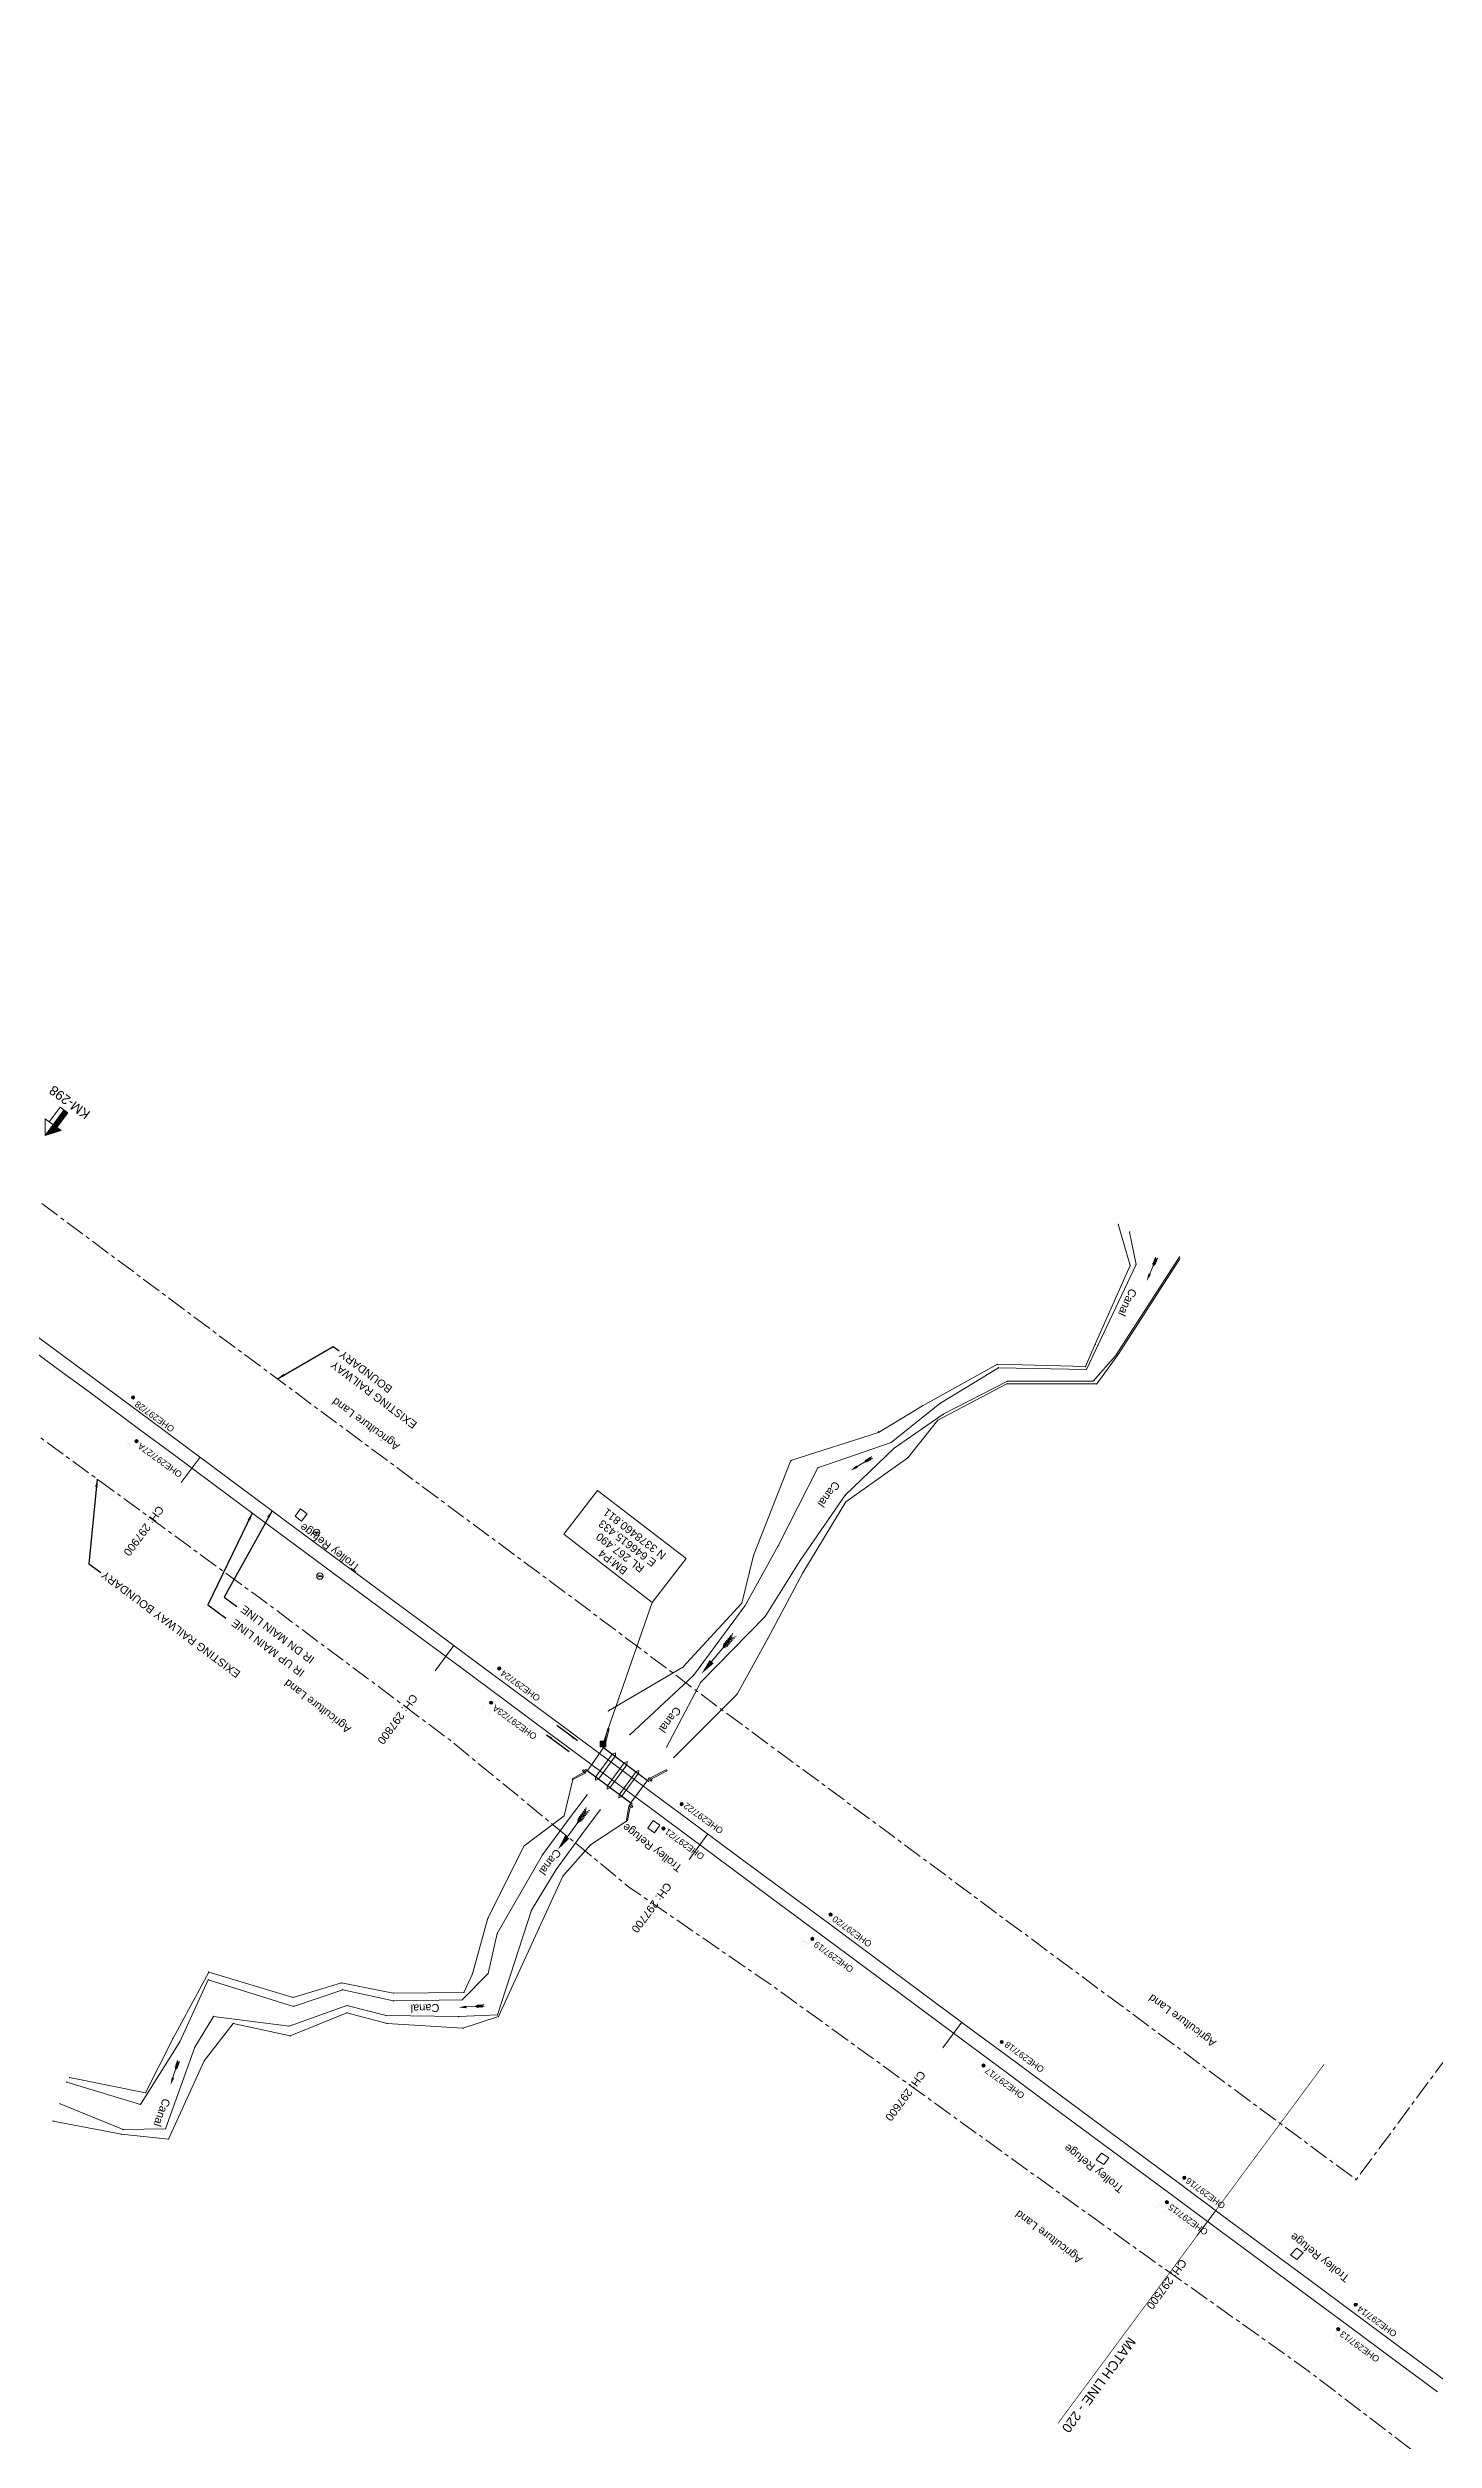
# Model space of a CAD drawing. Header units: metres. Extents: x 628572 to 650094, y 3375792 to 3391117.
# Drawn here: x 646440 to 646878, y 3378241 to 3378997 of the extents above; entities that cross this region are included whole.
import ezdxf
from ezdxf.enums import TextEntityAlignment as Align

# ---------------------------------------------------------------- set-up
doc = ezdxf.new("R2010")
doc.units = ezdxf.units.M
doc.header["$MEASUREMENT"] = 0
doc.linetypes.add('CENTER', pattern=[2, 1.25, -0.25, 0.25, -0.25])
doc.linetypes.add('PHANTOM2', pattern=[1.25, 0.625, -0.125, 0.125, -0.125, 0.125, -0.125])
for name, color, linetype, lineweight in [('Bench_Mark', 7, 'Continuous', 0), ('Bridge Parapet', 7, 'Continuous', 0), ('CANAL_BOTTOM', 5, 'Continuous', 0), ('CANAL_TOP', 5, 'Continuous', 0), ('Electric Pole', 251, 'Continuous', 0), ('Existing Chainage', 7, 'Continuous', 0), ('Existing IR Track', 143, 'Continuous', 0), ('Existing Railway Boundary', 7, 'CENTER', 0), ('flow direction', 7, 'Continuous', 0), ('KM STONE', 7, 'Continuous', 0), ('MATCH LINE', 7, 'Continuous', 0), ('OHE MAST', 8, 'Continuous', 0), ('Piers_Abutment', 7, 'Continuous', 0), ('Retaining Wall', 251, 'Continuous', 0), ('River Text', 5, 'Continuous', 0), ('Side Details', 251, 'Continuous', 0), ('Text', 251, 'Continuous', 0), ('TOPOSTYLEREMARK', 251, 'Continuous', 0), ('Trolley Stand', 251, 'Continuous', 0), ('Wing Wall', 7, 'Continuous', 0)]:
    doc.layers.add(name, color=color, linetype=linetype, lineweight=lineweight)
doc.styles.get("Standard").update_dxf_attribs({"font": 'arial.ttf'})
doc.styles.add('Style-Arial', font='arial.ttf')
doc.styles.add('Text', font='arial.ttf', dxfattribs={"height": 2})
doc.dimstyles.new('ISO-25', dxfattribs={"dimtxt": 2.5, "dimasz": 2.5, "dimexe": 1.25, "dimexo": 0.625, "dimtad": 1, "dimtxsty": 'Standard', "dimcen": 2.5, "dimadec": 0, "dimazin": 0, "dimtfac": 1, "dimtmove": 0, "dimatfit": 3, "dimfxl": 1, "dimarcsym": 0})

# ---------------------------------------------------------------- blocks, each defined once
blk = doc.blocks.new('River A')
at = {"layer": 'River Text'}
for p, q in [((0, 0), (-3.6, 7.5, -1499.5)), ((0.1, 6), (-3.5, 13.6, -1499.5)), ((0.1, 3.3), (-3.5, 10.8, -1499.5)), ((0.2, 9.9), (-3.4, 17.4, -1499.5)), ((0.3, 12.9), (-3.3, 20.5, -1499.5)), ((0.4, 16.4), (-3.2, 24, -1499.5)), ((0.5, 20.3), (-3.1, 27.8, -1499.5)), ((0.5, 22.3), (0, 0)), ((0, 0), (4, 7.4, -1499.5)), ((0.1, 6), (4.1, 13.4, -1499.5)), ((0.1, 3.3), (4.1, 10.7, -1499.5)), ((0.2, 9.9), (4.2, 17.2, -1499.5)), ((0.3, 12.9), (4.3, 20.3, -1499.5)), ((0.4, 16.4), (4.4, 23.8, -1499.5)), ((0.5, 20.3), (4.5, 27.7, -1499.5))]:
    blk.add_line(p, q, dxfattribs=at)
at = {"layer": 'River Text', "flags": 128}
blk.add_lwpolyline([(-0.7, -27.7), (0.5, 22.3)], dxfattribs=at)
at = {"layer": 'River Text', "extrusion": (0, 0, -1)}
blk.add_solid([(-3.5, -27.8), (1.3, -52.7), (4.8, -27.6)], dxfattribs=at)
blk = doc.blocks.new('EP')
blk.add_hatch(color=8).paths.add_polyline_path([(0.31, -0.24), (0.31, 0), (-0.31, -0.19), (-0.31, 0.07), (-0.93, -0.01), (-0.21, 0.16), (-0.21, -0.05), (0.43, 0.15), (0.41, -0.1), (0.94, -0.01)])
at = {"color": 8}
for p, q in [((-0.93, -0.01), (-0.21, 0.16)), ((-0.31, 0.07), (-0.93, -0.01)), ((-0.31, -0.19), (-0.31, 0.07)), ((0.31, 0), (-0.31, -0.19)), ((-0.21, 0.16), (-0.21, -0.05)), ((-0.21, -0.05), (0.43, 0.15)), ((0.31, -0.24), (0.31, 0)), ((0.43, 0.15), (0.41, -0.1)), ((0.94, -0.01), (0.31, -0.24)), ((0.41, -0.1), (0.94, -0.01))]:
    blk.add_line(p, q, dxfattribs=at)
blk.add_circle((0, 0), 1, dxfattribs=at)
blk = doc.blocks.new('BM')
blk.add_hatch(color=256).paths.add_polyline_path([(-0.88, -0.88), (-0.88, 0.88), (0.88, 0.88), (0.88, -0.88)])
for p, q in [((0.88, 0.88), (-0.88, 0.88)), ((-0.88, 0.88), (-0.88, -0.88)), ((0.88, -0.88), (0.88, 0.88)), ((-0.88, -0.88), (0.88, -0.88))]:
    blk.add_line(p, q)
blk = doc.blocks.new('OHE MAST')
h = blk.add_hatch(color=256)
edge = h.paths.add_edge_path()
edge.add_arc((0, 0), 0.514, 0, 360)
at = {"const_width": 0.01, "flags": 128}
for points in [[(1.5, 3.5), (1.5, 2), (-1.5, 2), (-1.5, 3.5)], [(0, 2), (0, 0)]]:
    blk.add_lwpolyline(points, dxfattribs=at)
blk.add_circle((0, 0), 0.514)
blk = doc.blocks.new('KM POST PLAN')
h = blk.add_hatch(color=256)
h.paths.add_polyline_path([(-6.3, -8.5), (0, 0), (0, -8.5), (-3, -8.5)], flags=16)
h.paths.add_polyline_path([(-3, -20), (-3, -8.5), (0, -8.5), (0, -20)], flags=16)
at = {"flags": 128}
for points in [[(0, 0), (-6.3, -8.5), (6.3, -8.5)], [(0, 0), (0, -20)], [(0, 0), (6.3, -8.5)], [(3, -8.5), (3, -20), (-3, -20), (-3, -8.5)]]:
    blk.add_lwpolyline(points, dxfattribs=at)

msp = doc.modelspace()

# ---------------------------------------------------------------- linework, layer by layer
at = {"layer": 'Bridge Parapet', "linetype": 'Continuous', "flags": 128}
for points in [[(646629.904, 3378448.975), (646615.249, 3378459.937), (646615.315, 3378459.979), (646629.97, 3378449.017), (646629.904, 3378448.975)], [(646624.656, 3378441.81), (646609.98, 3378452.752), (646610.034, 3378452.807), (646624.71, 3378441.865), (646624.656, 3378441.81)]]:
    msp.add_lwpolyline(points, close=True, dxfattribs=at)
at = {"layer": 'CANAL_BOTTOM', "linetype": 'Continuous', "flags": 128}
for points in [[(646623.919, 3378463.747), (646644.076, 3378482.504), (646660.4304, 3378504.6294), (646670.994, 3378523.685), (646683.4299, 3378548.2037), (646706.681, 3378556.218), (646722.069, 3378568.487), (646740.5546, 3378579.8304), (646768.3826, 3378579.2948), (646772.076, 3378587.05), (646784.131, 3378612.435), (646782.0692, 3378622.7378)], [(646635.573, 3378459.878), (646646.363, 3378480.383), (646666.803, 3378501.193), (646677.811, 3378518.84), (646692.113, 3378539.525), (646707.536, 3378554.408), (646723.098, 3378565.116), (646743.399, 3378575.535), (646770.527, 3378575.629), (646777.613, 3378583.639), (646797.855, 3378614.898)], [(646443.704, 3378347.077), (646463.615, 3378338.902), (646477.074, 3378339.189), (646486.325, 3378364.963), (646492.198, 3378374.703), (646516.13, 3378371.63), (646534.427, 3378378.133), (646546.841, 3378374.976), (646569.845, 3378374.633), (646582.077, 3378375.154), (646592.794, 3378408.264), (646600.698, 3378421.122), (646608.398, 3378431.685), (646614.5864, 3378439.9748)], [(646610.4374, 3378444.8058), (646604.249, 3378436.516), (646596.28, 3378425.841), (646582.005, 3378400.861), (646579.119, 3378388.255), (646570.867, 3378379.925), (646549.149, 3378379.614), (646533.117, 3378383.138), (646517.569, 3378377.858), (646490.583, 3378386.293), (646481.587, 3378366.658), (646469.095, 3378346.874), (646445.818, 3378353.903)]]:
    msp.add_lwpolyline(points, dxfattribs=at)
at = {"layer": 'CANAL_BOTTOM'}
for p in [(646782.0692, 3378622.738), (646797.855, 3378614.898), (646784.131, 3378612.435), (646772.076, 3378587.05), (646777.613, 3378583.639), (646740.5546, 3378579.83), (646768.3826, 3378579.295), (646770.527, 3378575.629), (646722.069, 3378568.487), (646743.399, 3378575.535), (646723.098, 3378565.116), (646706.681, 3378556.218), (646707.536, 3378554.408), (646683.4299, 3378548.204), (646692.113, 3378539.525), (646670.994, 3378523.685), (646677.811, 3378518.84), (646660.4304, 3378504.629), (646666.803, 3378501.193), (646644.076, 3378482.504), (646646.363, 3378480.383), (646623.919, 3378463.747), (646635.573, 3378459.878), (646610.4374, 3378444.806), (646614.5864, 3378439.975), (646604.249, 3378436.516), (646596.28, 3378425.841), (646608.398, 3378431.685), (646600.698, 3378421.122), (646592.794, 3378408.264), (646582.005, 3378400.861), (646579.119, 3378388.255), (646490.583, 3378386.293), (646533.117, 3378383.138), (646549.149, 3378379.614), (646570.867, 3378379.925), (646492.198, 3378374.703), (646516.13, 3378371.63), (646517.569, 3378377.858), (646534.427, 3378378.133), (646546.841, 3378374.976), (646569.845, 3378374.633), (646582.077, 3378375.154), (646481.587, 3378366.658), (646486.325, 3378364.963), (646445.818, 3378353.903), (646443.704, 3378347.077), (646469.095, 3378346.874), (646463.615, 3378338.902), (646477.074, 3378339.189)]:
    msp.add_point(p, dxfattribs=at)
at = {"layer": 'CANAL_TOP', "linetype": 'Continuous', "flags": 128}
for points in [[(646778.467, 3378625.224), (646782.2791, 3378612.1831), (646771.179, 3378587.265), (646768.116, 3378580.186), (646740.234, 3378580.942), (646716.592, 3378567.825), (646702.618, 3378559.356), (646674.908, 3378550.452), (646663.08, 3378520.494), (646659.371, 3378505.332), (646640.721, 3378485.098), (646617.202, 3378471.287)], [(646637.86, 3378456.574), (646657.857, 3378476.646), (646667.598, 3378494.157), (646678.639, 3378514.942), (646692.294, 3378537.473), (646711.868, 3378551.378), (646721.401, 3378563.28), (646743.253, 3378574.777), (646771.678, 3378574.724), (646778.428, 3378584.02), (646797.934, 3378614.229)], [(646446.721, 3378355.357), (646470.769, 3378350.548), (646479.342, 3378367.616), (646490.7396, 3378388.6844), (646517.398, 3378380.714), (646532.691, 3378385.295), (646549.112, 3378382.067), (646571.458, 3378382.27), (646574.165, 3378388.183), (646579.082, 3378405.734), (646590.507, 3378428.609), (646603.137, 3378438.09), (646605.941, 3378449.641)], [(646441.481, 3378341.602), (646463.103, 3378337.405), (646478.049, 3378335.921), (646489.318, 3378360.608), (646498.515, 3378372.464), (646516.509, 3378368.525), (646534.474, 3378375.856), (646547.158, 3378372.487), (646571.173, 3378370.95), (646582.4, 3378374.655), (646595.269, 3378402.658), (646602.773, 3378419.006), (646611.526, 3378428.932), (646623.204, 3378436.668)]]:
    msp.add_lwpolyline(points, dxfattribs=at)
at = {"layer": 'CANAL_TOP'}
for p in [(646778.467, 3378625.224), (646797.934, 3378614.229), (646782.2791, 3378612.183), (646771.179, 3378587.265), (646778.428, 3378584.02), (646740.234, 3378580.942), (646768.116, 3378580.186), (646743.253, 3378574.777), (646771.678, 3378574.724), (646716.592, 3378567.825), (646721.401, 3378563.28), (646702.618, 3378559.356), (646702.631, 3378559.593), (646674.908, 3378550.452), (646711.868, 3378551.378), (646692.294, 3378537.473), (646663.08, 3378520.494), (646678.639, 3378514.942), (646659.371, 3378505.332), (646667.598, 3378494.157), (646640.721, 3378485.098), (646617.202, 3378471.287), (646657.857, 3378476.646), (646637.86, 3378456.574), (646603.137, 3378438.09), (646590.507, 3378428.609), (646611.526, 3378428.932), (646602.773, 3378419.006), (646579.082, 3378405.734), (646595.269, 3378402.658), (646490.7396, 3378388.684), (646574.165, 3378388.183), (646517.398, 3378380.714), (646532.691, 3378385.295), (646549.112, 3378382.067), (646571.458, 3378382.27), (646498.515, 3378372.464), (646534.474, 3378375.856), (646547.158, 3378372.487), (646582.4, 3378374.655), (646479.342, 3378367.616), (646516.509, 3378368.525), (646571.173, 3378370.95), (646489.318, 3378360.608), (646446.721, 3378355.357), (646470.769, 3378350.548), (646441.481, 3378341.602), (646463.103, 3378337.405), (646478.049, 3378335.921)]:
    msp.add_point(p, dxfattribs=at)
at = {"layer": 'Existing Chainage', "color": 7, "linetype": 'Continuous', "lineweight": 13, "flags": 128}
for points in [[(646482.0233, 3378543.4916), (646487.9818, 3378551.5226)], [(646562.3478, 3378483.9375), (646568.3114, 3378491.9646)], [(646642.6736, 3378424.351), (646648.626, 3378432.3864)], [(646723.0024, 3378364.8045), (646728.9608, 3378372.8355)], [(646803.3603, 3378305.2792), (646809.3161, 3378313.3122)]]:
    msp.add_lwpolyline(points, dxfattribs=at)
at = {"layer": 'Existing IR Track', "flags": 128}
for points in [[(646882.0194, 3378259.4511), (646867.8763, 3378269.92), (646853.909, 3378280.2586), (646838.6206, 3378291.5895), (646823.498, 3378302.7975), (646810.4199, 3378312.4938), (646797.4185, 3378322.1332), (646778.8602, 3378335.8833), (646759.6803, 3378350.0938), (646746.019, 3378360.2043), (646732.6026, 3378370.1336), (646716.5685, 3378382.0297), (646701.2096, 3378393.4249), (646686.3301, 3378404.4517), (646671.2424, 3378415.633), (646658.4648, 3378425.0982), (646645.5785, 3378434.6439), (646631.3152, 3378445.2371), (646617.1735, 3378455.74), (646601.9675, 3378466.9988), (646586.6943, 3378478.3073), (646572.9315, 3378488.5322), (646559.1776, 3378498.7504), (646544.363, 3378509.726), (646530.1122, 3378520.2839), (646515.041, 3378531.456), (646500.1434, 3378542.4994), (646482.4578, 3378555.621), (646471.6564, 3378563.6349), (646455.8754, 3378575.3305), (646446.9708, 3378581.9298), (646432.4539, 3378592.7094)], [(646879.4231, 3378256.0027), (646865.3036, 3378266.4525), (646851.3024, 3378276.815), (646836.049, 3378288.1266), (646820.8725, 3378299.3811), (646807.8483, 3378309.0289), (646794.8289, 3378318.6731), (646776.2785, 3378332.4065), (646757.7162, 3378346.1488), (646743.4431, 3378356.7335), (646729.1849, 3378367.3071), (646713.9976, 3378378.5692), (646698.7971, 3378389.8411), (646683.759, 3378400.989), (646668.7348, 3378412.1267), (646655.9045, 3378421.65), (646643.1116, 3378431.1455), (646628.7526, 3378441.7858), (646614.3964, 3378452.4239), (646599.4105, 3378463.5565), (646584.3945, 3378474.7116), (646570.3733, 3378485.0878), (646556.3437, 3378495.4702), (646541.7867, 3378506.2554), (646518.5762, 3378523.4535), (646512.4617, 3378527.9818), (646497.7063, 3378538.9096), (646479.8741, 3378552.1428), (646468.8716, 3378560.3078), (646453.2892, 3378571.8464), (646444.5153, 3378578.3373), (646429.8526, 3378589.2076)]]:
    msp.add_lwpolyline(points, dxfattribs=at)
at = {"layer": 'Existing Railway Boundary', "ltscale": 5, "flags": 128}
for points in [[(647976.543, 3377412.416), (647794.937, 3377549.687), (647666.769, 3377648.092), (647606.644, 3377691.844), (647437.901, 3377816.941), (647378.814, 3377859.734), (647377.707, 3377860.589), (647327.453, 3377897.612), (647322.757, 3377901.879), (647286.816, 3377929.324), (647278.805, 3377934.138), (647203.302, 3377988.485), (647172.63, 3378010.839), (647116.071, 3378054.446), (647061.492, 3378093.308), (647042.48, 3378108.182), (647008.322, 3378137.109), (646952.965, 3378175.311), (646838.51, 3378262.658), (646783.715, 3378301.571), (646669.109, 3378384.322), (646623.834, 3378415.482), (646567.005, 3378462.112), (646508.624, 3378505.748), (646429.651, 3378563.418), (646396.278, 3378587.827), (646351.975, 3378624.279), (646250.443, 3378698.374), (646079.983, 3378824.799), (646056.47, 3378841.774), (646023.57, 3378867.213), (646021.684, 3378868.432), (645994.578, 3378887.898), (645990.594, 3378890.304), (645955.823, 3378914.816), (645918.998, 3378942.687), (645844.461, 3378997.23)], [(645947.8669, 3378995.0094), (645967.551, 3378980.05), (645999.99, 3378956.182), (646031.536, 3378932.757), (646063.98, 3378908.364), (646096.474, 3378884.694), (646128.906, 3378860.476), (646162.172, 3378835.862), (646243.623, 3378775.53), (646283.005, 3378746.473), (646323.569, 3378716.337), (646363.594, 3378686.757), (646404.404, 3378656.749), (646444.656, 3378626.744), (646484.254, 3378597.245), (646565.358, 3378537.027), (646605.623, 3378507.215), (646653.599, 3378471.236), (646685.582, 3378447.704), (646725.618, 3378418.033), (646765.866, 3378388.123), (646805.637, 3378358.663), (646853.7433, 3378323.0592), (646937.0348, 3378435.599), (647005.3603, 3378385.0359), (646922.0826, 3378272.5147), (647038.806, 3378186.127), (647118.143, 3378127.321), (647158.192, 3378097.577), (647196.684, 3378068.972), (647238.918, 3378037.642), (647279.177, 3378008.08), (647319.292, 3377978.417), (647359.503, 3377948.868), (647397.458, 3377922.826), (647407.222, 3377913.87), (647444.241, 3377886.363), (647483.788, 3377856.736), (647522.927, 3377827.935), (647564.696, 3377797.027), (647606.191, 3377766.256), (647645.483, 3377737.258), (647685.591, 3377707.61), (647724.818, 3377678.56), (647765.242, 3377648.809), (647805.32, 3377618.739), (647845.051, 3377589.185), (647884.906, 3377559.824), (647925.092, 3377530.161), (648005.743, 3377470.644), (648035.772, 3377448.385), (648076.043, 3377418.603), (648116.319, 3377388.917), (648156.249, 3377359.365), (648195.947, 3377330.167), (648277.393, 3377269.753), (648356.445, 3377210.206), (648473.986, 3377122.343), (648515.171, 3377091.572), (648556.116, 3377060.801), (648639.34, 3376998.485), (648732.726, 3376930.386), (648775.136, 3376898.56), (648820.438, 3376865.866), (648859.867, 3376835.944), (648897.871, 3376806.495), (648938.947, 3376773.89), (648981.716, 3376745.089), (649023.829, 3376714.227), (649104.802, 3376653.597), (649144.826, 3376624.189), (649185.003, 3376594.54), (649213.27, 3376573.276), (649223.961, 3376565.702), (649264.394, 3376535.687), (649303.756, 3376506.724), (649344.373, 3376476.323), (649384.234, 3376447.051), (649424.989, 3376416.632), (649465.089, 3376386.981), (649506.033, 3376356.747), (649546.504, 3376327.037), (649587.439, 3376296.789), (649623.812, 3376269.636), (649664.771, 3376239.624), (649704.707, 3376209.749), (649745.525, 3376179.226), (649785.672, 3376149.738), (649826.28, 3376119.684), (649866.973, 3376089.107), (649894.303, 3376122.789), (649943.484, 3376089.133), (650010.731, 3376038.339), (650094.058, 3375976.711)]]:
    msp.add_lwpolyline(points, dxfattribs=at)
at = {"layer": 'MATCH LINE', "linetype": 'PHANTOM2', "ltscale": 15, "const_width": 0.2}
msp.add_lwpolyline([(646843.6112, 3378359.5685), (646759.4367, 3378246.0361)], dxfattribs=at)
at = {"layer": 'Piers_Abutment', "linetype": 'Continuous', "flags": 128}
for points in [[(646610.432, 3378452.29), (646615.777, 3378459.803)], [(646624.201, 3378442.077), (646629.664, 3378449.494)]]:
    msp.add_lwpolyline(points, dxfattribs=at)
for points in [[(646618.496, 3378457.694), (646619.432, 3378457.997), (646619.369, 3378457.045), (646614.05, 3378449.677), (646613.134, 3378449.359), (646613.112, 3378450.342), (646618.496, 3378457.694)], [(646622.189, 3378454.88), (646623.142, 3378455.261), (646623.022, 3378454.283), (646617.677, 3378446.939), (646616.743, 3378446.522), (646616.848, 3378447.557), (646622.189, 3378454.88)], [(646625.937, 3378452.09), (646626.786, 3378452.499), (646626.708, 3378451.626), (646621.334, 3378444.233), (646620.46, 3378443.777), (646620.575, 3378444.802), (646625.937, 3378452.09)]]:
    msp.add_lwpolyline(points, close=True, dxfattribs=at)
at = {"layer": 'Retaining Wall', "linetype": 'Continuous', "flags": 128}
for points in [[(646615.045, 3378460.654), (646615.31, 3378461.047), (646616.231, 3378460.407), (646615.966, 3378460.014), (646615.045, 3378460.654)], [(646608.976, 3378452.365), (646609.261, 3378452.701), (646610.181, 3378452.075), (646609.93, 3378451.634), (646608.976, 3378452.365)], [(646629.801, 3378449.699), (646630.099, 3378450.092), (646630.967, 3378449.484), (646630.6688, 3378449.0908), (646629.801, 3378449.699)], [(646623.698, 3378441.401), (646623.971, 3378441.772), (646624.862, 3378441.187), (646624.538, 3378440.739), (646623.698, 3378441.401)]]:
    msp.add_lwpolyline(points, close=True, dxfattribs=at)
at = {"layer": 'TOPOSTYLEREMARK'}
msp.add_line((646615.433, 3378460.811), (646631.0479, 3378505.5909), dxfattribs=at)
at = {"layer": 'TOPOSTYLEREMARK', "linetype": 'Continuous', "flags": 128}
msp.add_lwpolyline([(646641.7347, 3378519.4489), (646631.0479, 3378505.5909), (646603.0492, 3378527.1826), (646613.736, 3378541.0405), (646641.7347, 3378519.4489)], close=True, dxfattribs=at)
at = {"layer": 'Trolley Stand', "linetype": 'Continuous', "flags": 128}
for points in [[(646518.054, 3378532.846), (646519.779, 3378535.2), (646521.848, 3378533.664), (646520.1229, 3378531.3099), (646518.054, 3378532.846)], [(646631.762, 3378432.716), (646629.672, 3378434.194), (646631.314, 3378436.618), (646633.4053, 3378435.139), (646631.762, 3378432.716)], [(646773.956, 3378327.901), (646771.531, 3378329.297), (646773.127, 3378331.396), (646775.535, 3378330.017), (646773.956, 3378327.901)], [(646834.986, 3378297.821), (646836.961, 3378299.909), (646834.915, 3378301.425), (646832.9388, 3378299.3358), (646834.986, 3378297.821)]]:
    msp.add_lwpolyline(points, close=True, dxfattribs=at)
at = {"layer": 'Wing Wall', "linetype": 'Continuous', "flags": 128}
for points in [[(646616.198, 3378460.63), (646617.38, 3378465.601), (646617.045, 3378465.745), (646615.803, 3378460.834), (646616.198, 3378460.63)], [(646605.941, 3378449.641), (646605.663, 3378449.848), (646609.393, 3378451.884), (646609.788, 3378451.643), (646605.941, 3378449.641)], [(646630.55, 3378449.77), (646630.246, 3378450.065), (646635.47, 3378452.669), (646635.7741, 3378452.3739), (646630.55, 3378449.77)], [(646622.918, 3378436.711), (646623.204, 3378436.668), (646624.064, 3378440.995), (646623.67, 3378441.236), (646622.918, 3378436.711)]]:
    msp.add_lwpolyline(points, close=True, dxfattribs=at)

# ---------------------------------------------------------------- block references
at = {"layer": 'Bench_Mark'}
msp.add_blockref('BM', (646615.433, 3378460.811), dxfattribs=at)
at = {"layer": 'Electric Pole', "linetype": 'Continuous'}
for p in [(646524.841, 3378527.749), (646525.881, 3378513.938), (646525.906, 3378513.929)]:
    msp.add_blockref('EP', p, dxfattribs=at)
at = {"layer": 'KM STONE'}
ref = msp.add_blockref('KM POST PLAN', (646438.9771, 3378653.2833), dxfattribs=dict(at, xscale=0.4999999999999998, yscale=0.4999999999999998, zscale=0.4999999999999998, rotation=143.5234969409069))
ref.add_attrib('KM-POST', 'KM-298', dxfattribs={"layer": '0', "height": 3, "rotation": 143.523497, "style": 'Style-Arial'}).set_placement((646446.7055, 3378663.7366), align=Align.MIDDLE_CENTER)
at = {"layer": 'OHE MAST', "color": 2, "rotation": 143.3908318566117}
for p in [(646466.784, 3378570.431), (646467.849, 3378556.611), (646582.627, 3378484.724), (646580.073, 3378473.902), (646640.344, 3378441.842), (646634.566, 3378434.147), (646687.472, 3378406.907), (646681.694, 3378399.212), (646741.585, 3378366.597), (646735.877, 3378359.146), (646799.371, 3378323.679), (646793.865, 3378315.935), (646853.61, 3378283.534), (646848.053, 3378275.769)]:
    msp.add_blockref('OHE MAST', p, dxfattribs=at)
at = {"layer": 'River Text'}
for p, xscale, yscale, zscale, rotation in [((646789.5127, 3378612.0564), 0.1, 0.1, 0.1, 338.5237235511836), ((646698.2071, 3378550.003), 0.1, 0.1, 0.1, 302.928755693186), ((646653.4025, 3378491.1166), 0.2000000000000001, 0.2000000000000001, 0.2000000000000001, 321.3441102436444), ((646607.4153, 3378435.8778), 0.2, 0.2, 0.2, 325.0481675284111), ((646575.0615, 3378377.8708), 0.1, 0.1, 0.1, 275.1582541267663), ((646480.2911, 3378357.9628), 0.1, 0.1, 0.1, 342.9961720684321)]:
    msp.add_blockref('River A', p, dxfattribs=dict(at, xscale=xscale, yscale=yscale, zscale=zscale, rotation=rotation))

# ---------------------------------------------------------------- texts
at = {"layer": 'Existing Chainage', "color": 7, "lineweight": 0, "char_height": 2.5, "attachment_point": 4, "line_spacing_factor": 0.6, "style": 'Style-Arial'}
for s, insert, rotation in [('CH: 297900', (646475.7302, 3378535.7089), 233.4269482), ('CH: 297800', (646556.0497, 3378476.1588), 233.3901092), ('CH: 297700', (646636.3864, 3378416.5635), 233.4701638), ('CH: 297600', (646716.7094, 3378357.0218), 233.4273259), ('CH: 297500', (646799.3368, 3378297.4943), 233.4462194)]:
    msp.add_mtext(s, dxfattribs=dict(at, insert=insert, rotation=rotation))
at = {"layer": 'Existing IR Track', "color": 7, "lineweight": 0}
for s, p in [('IR UP MAIN LINE', (646498.3942, 3378499.5418)), ('IR DN MAIN LINE', (646501.3397, 3378503.8458))]:
    msp.add_text(s, height=2.5, rotation=143, dxfattribs=at).set_placement(p, align=Align.MIDDLE_RIGHT)
at = {"layer": 'Existing Railway Boundary', "linetype": 'Continuous', "ltscale": 5}
for s, rotation, p in [('BOUNDARY', 143, (646533.2547, 3378585.5224)), ('EXISTING RAILWAY', 143, (646530.5386, 3378582.1841)), ('EXISTING RAILWAY BOUNDARY', 143.2036269, (646457.9622, 3378515.7201))]:
    msp.add_text(s, height=2.5, rotation=rotation, dxfattribs=at).set_placement(p, align=Align.RIGHT)
at = {"layer": 'MATCH LINE', "linetype": 'Continuous'}
msp.add_text('MATCH LINE - 220', height=3, rotation=233.6237118, dxfattribs=at).set_placement((646781.8371, 3378273.5505))
at = {"layer": 'OHE MAST'}
for s, p in [('OHE297/28', (646468.2893, 3378569.4672)), ('OHE297/27A', (646469.2341, 3378556.2037)), ('OHE297/24', (646584.0129, 3378484.3797)), ('OHE297/23A', (646581.4561, 3378473.3574)), ('OHE297/22', (646641.918, 3378442.4376)), ('OHE297/21', (646635.9268, 3378434.2738)), ('OHE297/20', (646688.928, 3378406.6217)), ('OHE297/19', (646683.1091, 3378398.6103)), ('OHE297/18', (646743.4472, 3378366.9496)), ('OHE297/17', (646737.2203, 3378358.7031)), ('OHE297/16', (646800.7338, 3378323.8585)), ('OHE297/15', (646795.2532, 3378315.5243)), ('OHE297/14', (646855.0357, 3378283.3376)), ('OHE297/13', (646849.5384, 3378275.3483))]:
    msp.add_text(s, height=2, rotation=144, dxfattribs=at).set_placement(p, align=Align.RIGHT)
at = {"layer": 'Side Details'}
for rotation, p in [(143.6080314, (646551.3911, 3378555.4497)), (142.3635565, (646535.9945, 3378465.9784)), (143.5562108, (646809.6738, 3378366.8104)), (142.7583184, (646767.3341, 3378298.2435))]:
    msp.add_text('Agriculture Land', height=2.5, rotation=rotation, dxfattribs=at).set_placement(p)
at = {"layer": 'Text'}
for rotation, p in [(244.5975766, (646782.2112, 3378605.1395)), (233.2582729, (646688.6301, 3378544.1968)), (233.2582729, (646638.3869, 3378472.8951)), (233.2582729, (646600.4651, 3378427.9055)), (181.1658094, (646563.6871, 3378378.6331)), (249.8886063, (646476.3207, 3378348.988))]:
    msp.add_text('Canal', height=2.5, rotation=rotation, dxfattribs=at).set_placement(p)
at = {"layer": 'Text', "style": 'Text'}
for rotation, p in [(142.9448558, (646538.8241, 3378517.1202)), (142.1364996, (646780.446, 3378320.5732)), (141.7519258, (646851.8897, 3378292.3568))]:
    msp.add_text('Trolley Refuge', height=2.5, rotation=rotation, dxfattribs=at).set_placement(p)
at = {"layer": 'Text', "style": 'Text', "width": 1}
msp.add_text('Trolley Refuge', height=2.5, rotation=142.3662821, dxfattribs=at).set_placement((646640.7618, 3378422.0667))
at = {"layer": 'TOPOSTYLEREMARK', "width": 1}
for s, p in [('E 646615.433', (646623.1553, 3378524.3056)), ('N 3378460.811', (646625.4453, 3378527.2751)), ('RL 267.490', (646620.8653, 3378521.336)), ('BM:P4', (646618.5753, 3378518.3664))]:
    msp.add_text(s, height=2.5, rotation=142.3618064, dxfattribs=at).set_placement(p, align=Align.MIDDLE_CENTER)

# ---------------------------------------------------------------- leaders
at = {"layer": 'Existing IR Track', "color": 7, "lineweight": 0}
for points in [[(646504.5056, 3378533.8741), (646490.4286, 3378504.8859), (646496.1756, 3378500.5903)], [(646510.7628, 3378534.6274), (646495.5994, 3378507.2491), (646499.6033, 3378504.2886)]]:
    msp.add_leader(points, dimstyle='ISO-25', override={"dimtxt": 3, "dimtad": 0}, dxfattribs=at)
at = {"layer": 'Existing Railway Boundary', "linetype": 'Continuous', "ltscale": 5}
for points in [[(646512.4433, 3378576.3151), (646530.1056, 3378586.5821), (646531.9922, 3378585.184)], [(646455.4622, 3378544.5694), (646452.7992, 3378517.8595), (646456.5723, 3378515.0635)]]:
    msp.add_leader(points, dimstyle='ISO-25', override={"dimtxt": 3, "dimtad": 0}, dxfattribs=at)
at = {"layer": 'flow direction', "lineweight": 0}
for points in [[(646597.6195, 3378463.7879), (646604.7869, 3378458.4925)], [(646607.385, 3378461.8527), (646600.8801, 3378466.6565)]]:
    msp.add_leader(points, dimstyle='ISO-25', override={"dimtxt": 0.5, "dimasz": 2, "dimtad": 0}, dxfattribs=at)

doc.saveas('drawing.dxf')
